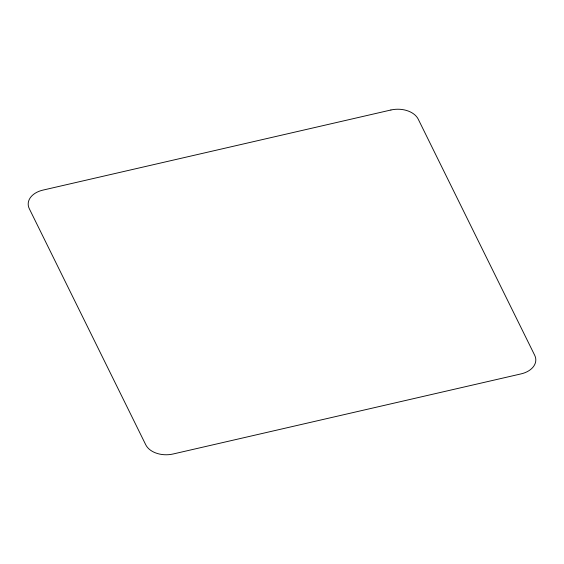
<?xml version="1.0" encoding="UTF-8"?>
<svg xmlns="http://www.w3.org/2000/svg" width="564" height="564" viewBox="0 0 564 564"><rect width="100%" height="100%" fill="white"/><g stroke="black" fill="none" stroke-linecap="round" stroke-linejoin="round"><path stroke-width="0.85" d="M390.908 110.001L42.927 190.11A21.587 14.664 -0.3 0 0 29.307 208.715L145.766 444.82A21.587 14.664 -0.3 0 0 173.092 453.999L521.073 373.89A21.587 14.664 -0.3 0 0 534.693 355.285L418.234 119.18A21.587 14.664 -0.3 0 0 390.908 110.001"/></g></svg>
